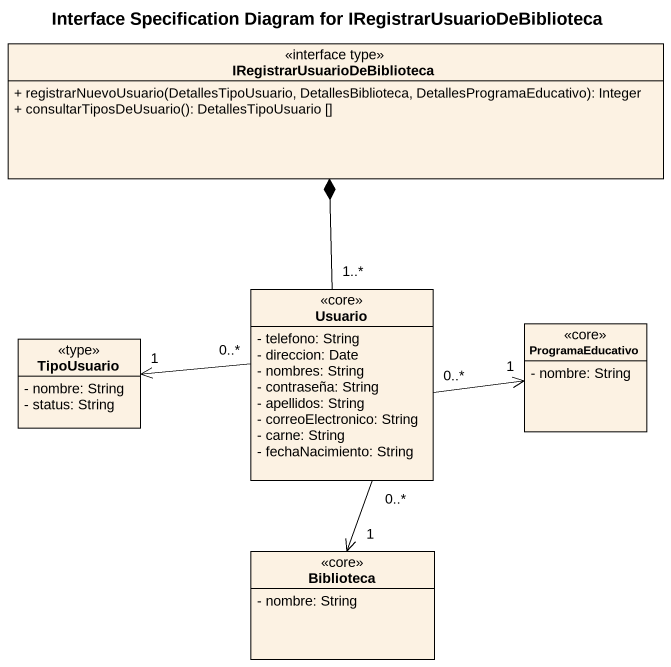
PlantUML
@startuml
title Interface Specification Diagram for IRegistrarUsuarioDeBiblioteca
hide circle
hide empty members
skinparam classAttributeIconSize 0
class "IRegistrarUsuarioDeBiblioteca" as IRegistrarUsuarioDeBibliotec <<interface type>> {
  + registrarNuevoUsuario(DetallesTipoUsuario, DetallesBiblioteca, DetallesProgramaEducativo): Integer
  + consultarTiposDeUsuario(): DetallesTipoUsuario []
}
class Usuario <<core>> {
  - telefono: String
  - direccion: Date
  - nombres: String
  - contraseña: String
  - apellidos: String
  - correoElectronico: String
  - carne: String
  - fechaNacimiento: String
}
class TipoUsuario <<type>> {
  - nombre: String
  - status: String
}
class ProgramaEducativo <<core>> {
  - nombre: String
}
class Biblioteca <<core>> {
  - nombre: String
}
Usuario "1..*" -up-* IRegistrarUsuarioDeBibliotec
Usuario "0..*" -right-> "1" ProgramaEducativo
Usuario "0..*" --> "1" Biblioteca
TipoUsuario "1" <-right- "0..*" Usuario
@enduml
